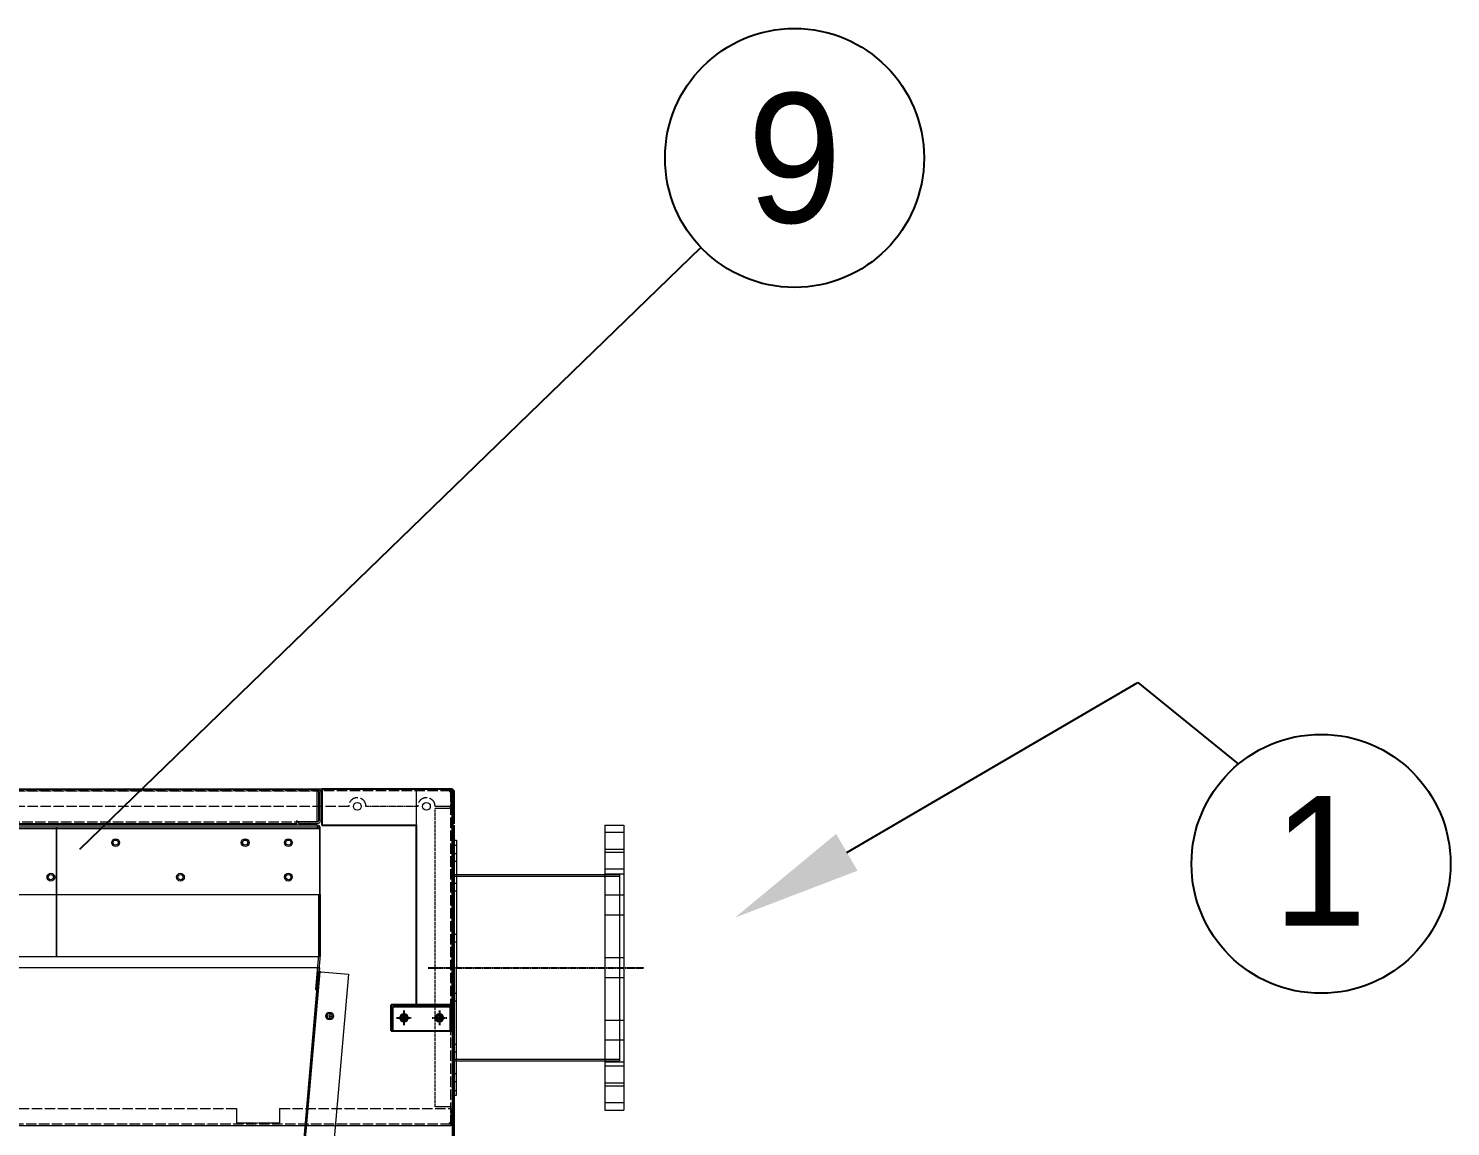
# Model space of a CAD drawing. Header units: millimetres. Extents: x 11380 to 40787, y 6310 to 27105.
# Drawn here: x 26629 to 28276, y 15852 to 17124 of the extents above; entities that cross this region are included whole.
import ezdxf
from ezdxf import colors
from ezdxf.entities.mleader import LeaderData, LeaderLine
from ezdxf.enums import TextEntityAlignment as Align
from ezdxf.math import Vec2, Vec3

# ---------------------------------------------------------------- set-up
doc = ezdxf.new("R2010")
doc.units = ezdxf.units.MM
for name, pattern in [('CENTER', [2, 1.25, -0.25, 0.25, -0.25]), ('DASHDOT', [18.5, 12, -3, 0.5, -3]), ('DASHED', [15, 12, -3])]:
    doc.linetypes.add(name, pattern=pattern)
for name, color, linetype in [('center', 1, 'CENTER'), ('냉각탑_dim', 1, 'Continuous'), ('냉각탑_text', 3, 'Continuous')]:
    doc.layers.add(name, color=color, linetype=linetype)
doc.styles.get("Standard").update_dxf_attribs({"font": 'arial.ttf'})
doc.styles.add('돋움', font='Dotum.ttf')

# ---------------------------------------------------------------- blocks, each defined once
blk = doc.blocks.new('A$C4226346C')
at = {"color": 7, "lineweight": 15}
for p, q in [((23.3, 330), (23.3, 165)), ((45.3, 330), (23.3, 330)), ((45.3, 330), (45.3, 165)), ((23.3, 321.5), (45.3, 321.5)), ((23.3, 302.1), (45.3, 302.1)), ((23.3, 302.1), (45.3, 302.1)), ((23.3, 298.5), (45.3, 298.5)), ((217.1, 312.7), (217.1, 165)), ((220.3, 312.7), (217.1, 312.7)), ((220.3, 312.7), (217.1, 312.7)), ((220.3, 307), (217.1, 307)), ((217.1, 297), (220.3, 297)), ((217.1, 297), (220.3, 297)), ((220.3, 312.7), (220.3, 165)), ((217.1, 288), (220.3, 288)), ((217.1, 288), (220.3, 288)), ((23.3, 279.1), (45.3, 279.1)), ((23.3, 279.1), (45.3, 279.1)), ((45.3, 274), (23.3, 274)), ((28.3, 273), (28.3, 165)), ((45.3, 273), (28.3, 273)), ((220.3, 271), (28.3, 271)), ((217.1, 273), (45.3, 273)), ((220.3, 273), (217.1, 273)), ((220.3, 273), (217.1, 273)), ((220.3, 165), (220.3, 273)), ((23.3, 249), (45.3, 249)), ((23.3, 249), (45.3, 249)), ((217.1, 262.8), (220.3, 262.8)), ((217.1, 262.8), (220.3, 262.8)), ((217.1, 253.8), (220.3, 253.8)), ((217.1, 253.8), (220.3, 253.8)), ((23.3, 226), (45.3, 226)), ((23.3, 226), (45.3, 226)), ((217.1, 203.7), (220.3, 203.7)), ((217.1, 203.7), (220.3, 203.7)), ((217.1, 194.7), (220.3, 194.7)), ((217.1, 194.7), (220.3, 194.7)), ((23.3, 176.5), (45.3, 176.5)), ((23.3, 176.5), (45.3, 176.5)), ((23.3, 165), (23.3, 0)), ((28.3, 165), (28.3, 57)), ((28.3, 165), (28.3, 59)), ((45.3, 165), (45.3, 0)), ((217.1, 17.3), (217.1, 165)), ((220.3, 17.3), (220.3, 165)), ((220.3, 57), (220.3, 165)), ((220.3, 59), (220.3, 165)), ((23.3, 153.5), (45.3, 153.5)), ((23.3, 153.5), (45.3, 153.5)), ((217.1, 135.3), (220.3, 135.3)), ((217.1, 135.3), (220.3, 135.3)), ((217.1, 126.3), (220.3, 126.3)), ((217.1, 126.3), (220.3, 126.3)), ((23.3, 104), (45.3, 104)), ((23.3, 104), (45.3, 104)), ((23.3, 81), (45.3, 81)), ((23.3, 81), (45.3, 81)), ((217.1, 76.2), (220.3, 76.2)), ((217.1, 76.2), (220.3, 76.2)), ((217.1, 67.2), (220.3, 67.2)), ((217.1, 67.2), (220.3, 67.2)), ((45.3, 56), (23.3, 56)), ((23.3, 50.9), (45.3, 50.9)), ((23.3, 50.9), (45.3, 50.9)), ((220.3, 59), (28.3, 59)), ((45.3, 57), (28.3, 57)), ((217.1, 57), (45.3, 57)), ((220.3, 57), (217.1, 57)), ((220.3, 57), (217.1, 57)), ((217.1, 42), (220.3, 42)), ((217.1, 42), (220.3, 42)), ((217.1, 33), (220.3, 33)), ((217.1, 33), (220.3, 33)), ((23.3, 31.5), (45.3, 31.5)), ((23.3, 27.9), (45.3, 27.9)), ((23.3, 27.9), (45.3, 27.9)), ((220.3, 23), (217.1, 23)), ((220.3, 17.3), (217.1, 17.3)), ((220.3, 17.3), (217.1, 17.3)), ((23.3, 8.5), (45.3, 8.5)), ((45.3, 0), (23.3, 0))]:
    blk.add_line(p, q, dxfattribs=at)
at = {"layer": 'center'}
blk.add_line((249.8, 165), (0, 165), dxfattribs=at)
blk = doc.blocks.new('A$C30944BC8')
at = {"color": 7, "lineweight": 13, "ltscale": 0.159375}
for p, q in [((0, 110.2), (0, 186.7)), ((1677, 110.2), (1677, 186.7))]:
    blk.add_line(p, q, dxfattribs=at)
at = {"color": 7, "lineweight": 13, "ltscale": 0.007292}
for p, q in [((0, 186.7), (3.5, 186.7)), ((3.5, 190.2), (3.5, 186.7)), ((1673.5, 190.2), (1673.5, 186.7)), ((1673.5, 186.7), (1677, 186.7))]:
    blk.add_line(p, q, dxfattribs=at)
at = {"color": 7, "lineweight": 13}
for p, q in [((1673.5, 190.2), (3.5, 190.2)), ((3.5, 186.7), (1673.5, 186.7)), ((0, 110.2), (1677, 110.2))]:
    blk.add_line(p, q, dxfattribs=at)
at = {"color": 7, "lineweight": 13, "ltscale": 0.145697}
for p, q in [((1675, 110.2), (1675, 40.3)), ((1677, 110.2), (1677, 40.3))]:
    blk.add_line(p, q, dxfattribs=at)
at = {"color": 7, "lineweight": 13, "ltscale": 0.083658}
for p, q in [((1675, 40.2), (1671.5, 0.2)), ((1677, 40), (1673.5, 0))]:
    blk.add_line(p, q, dxfattribs=at)
at = {"color": 7, "lineweight": 13, "ltscale": 0.004167}
blk.add_line((1671.5, 0.2), (1673.5, 0), dxfattribs=at)
at = {"color": 7, "lineweight": 13}
for centre in [(30, 170.2), (90, 170.2), (240, 170.2), (390, 170.2), (540, 170.2), (690, 170.2), (840, 170.2), (990, 170.2), (1140, 170.2), (1290, 170.2), (1440, 170.2), (1590, 170.2), (1640, 170.2), (30, 130.2), (165, 130.2), (315, 130.2), (465, 130.2), (615, 130.2), (765, 130.2), (915, 130.2), (1065, 130.2), (1215, 130.2), (1365, 130.2), (1515, 130.2), (1640, 130.2)]:
    blk.add_circle(centre, 3, dxfattribs=at)
for centre, radius, start, end in [((3.5, 186.7), 3.5, 90, 180), ((3.5, 186.7), 1.5, 90, 180), ((1673.5, 186.7), 3.5, 0, 90), ((1673.5, 186.7), 1.5, 0, 90), ((1673.5, 40.3), 1.5, 355, 360), ((1673.5, 40.3), 3.5, 355, 360)]:
    blk.add_arc(centre, radius, start, end, dxfattribs=at)
blk = doc.blocks.new('A$C7B6532BF')
at = {"color": 5, "lineweight": 5}
for p, q in [((848.7, 2732.8), (239.1, 2732.8)), ((609.6, 0), (848.7, 2732.8))]:
    blk.add_line(p, q, dxfattribs=at)
blk = doc.blocks.new('A$C493D0A01')
at = {"lineweight": 5}
blk.add_blockref('A$C7B6532BF', (914.4, 0), dxfattribs=at)
blk = doc.blocks.new('A$C7AFD6E2C')
at = {"color": 7, "lineweight": 13, "ltscale": 0.004167}
for p, q in [((2, 36.5), (0, 36.5)), ((1780, 36.5), (1782, 36.5)), ((25, 2), (25, 0)), ((1757, 2), (1757, 0))]:
    blk.add_line(p, q, dxfattribs=at)
at = {"color": 7, "lineweight": 13, "ltscale": 0.06875}
for p, q in [((0, 3.5), (0, 36.5)), ((2, 36.5), (2, 3.5)), ((1780, 36.5), (1780, 3.5)), ((1782, 3.5), (1782, 36.5))]:
    blk.add_line(p, q, dxfattribs=at)
at = {"color": 7, "lineweight": 13}
for p, q in [((1778.5, 40), (3.5, 40)), ((1755, 0), (27, 0))]:
    blk.add_line(p, q, dxfattribs=at)
at = {"color": 7, "lineweight": 13, "ltscale": 0.007292}
for p, q in [((3.5, 36.5), (3.5, 40)), ((1778.5, 36.5), (1778.5, 40)), ((27, 3.5), (27, 0))]:
    blk.add_line(p, q, dxfattribs=at)
at = {"color": 7, "linetype": 'DASHED', "lineweight": 13}
for p, q in [((1778.5, 38), (3.5, 38)), ((1755, 2), (27, 2))]:
    blk.add_line(p, q, dxfattribs=at)
at = {"color": 7, "lineweight": 13, "ltscale": 0.070833}
for p, q in [((3.5, 2.5), (3.5, 36.5)), ((1778.5, 2.5), (1778.5, 36.5))]:
    blk.add_line(p, q, dxfattribs=at)
at = {"color": 7, "linetype": 'DASHED', "lineweight": 13, "ltscale": 0.004167}
for p, q in [((1780, 23), (1782, 23)), ((1780, 23), (1782, 23)), ((1780, 23), (1782, 23)), ((1780, 23), (1782, 23)), ((1780, 23), (1782, 23)), ((1780, 23), (1782, 23)), ((1780, 23), (1782, 23)), ((1780, 23), (1782, 23)), ((1780, 17), (1782, 17)), ((1780, 17), (1782, 17)), ((1780, 17), (1782, 17)), ((1780, 17), (1782, 17)), ((1780, 17), (1782, 17)), ((1780, 17), (1782, 17)), ((1780, 17), (1782, 17)), ((1780, 17), (1782, 17)), ((12, 2), (12, 0)), ((12, 2), (12, 0)), ((12, 2), (12, 0)), ((12, 2), (12, 0)), ((12, 2), (12, 0)), ((12, 2), (12, 0)), ((12, 2), (12, 0)), ((12, 2), (12, 0)), ((12, 2), (12, 0)), ((12, 2), (12, 0)), ((12, 2), (12, 0)), ((12, 2), (12, 0)), ((12, 2), (12, 0)), ((12, 2), (12, 0)), ((12, 2), (12, 0)), ((12, 2), (12, 0)), ((18, 2), (18, 0)), ((18, 2), (18, 0)), ((18, 2), (18, 0)), ((18, 2), (18, 0)), ((18, 2), (18, 0)), ((18, 2), (18, 0)), ((18, 2), (18, 0)), ((18, 2), (18, 0)), ((18, 2), (18, 0)), ((18, 2), (18, 0)), ((18, 2), (18, 0)), ((18, 2), (18, 0)), ((18, 2), (18, 0)), ((18, 2), (18, 0)), ((18, 2), (18, 0)), ((18, 2), (18, 0)), ((67, 2), (67, 0)), ((67, 2), (67, 0)), ((73, 2), (73, 0)), ((73, 2), (73, 0)), ((143, 2), (143, 0)), ((143, 2), (143, 0)), ((149, 2), (149, 0)), ((149, 2), (149, 0)), ((219, 2), (219, 0)), ((219, 2), (219, 0)), ((225, 2), (225, 0)), ((225, 2), (225, 0)), ((295, 2), (295, 0)), ((295, 2), (295, 0)), ((301, 2), (301, 0)), ((301, 2), (301, 0)), ((371, 2), (371, 0)), ((371, 2), (371, 0)), ((377, 2), (377, 0)), ((377, 2), (377, 0)), ((447, 2), (447, 0)), ((447, 2), (447, 0)), ((453, 2), (453, 0)), ((453, 2), (453, 0)), ((523, 2), (523, 0)), ((523, 2), (523, 0)), ((529, 2), (529, 0)), ((529, 2), (529, 0)), ((599, 2), (599, 0)), ((599, 2), (599, 0)), ((605, 2), (605, 0)), ((605, 2), (605, 0)), ((675, 2), (675, 0)), ((675, 2), (675, 0)), ((681, 2), (681, 0)), ((681, 2), (681, 0)), ((751, 2), (751, 0)), ((751, 2), (751, 0)), ((757, 2), (757, 0)), ((757, 2), (757, 0)), ((827, 2), (827, 0)), ((827, 2), (827, 0)), ((833, 2), (833, 0)), ((833, 2), (833, 0)), ((903, 2), (903, 0)), ((903, 2), (903, 0)), ((909, 2), (909, 0)), ((909, 2), (909, 0)), ((979, 2), (979, 0)), ((979, 2), (979, 0)), ((985, 2), (985, 0)), ((985, 2), (985, 0)), ((1055, 2), (1055, 0)), ((1055, 2), (1055, 0)), ((1061, 2), (1061, 0)), ((1061, 2), (1061, 0)), ((1131, 2), (1131, 0)), ((1131, 2), (1131, 0)), ((1137, 2), (1137, 0)), ((1137, 2), (1137, 0)), ((1207, 2), (1207, 0)), ((1207, 2), (1207, 0)), ((1213, 2), (1213, 0)), ((1213, 2), (1213, 0)), ((1283, 2), (1283, 0)), ((1283, 2), (1283, 0)), ((1289, 2), (1289, 0)), ((1289, 2), (1289, 0)), ((1359, 2), (1359, 0)), ((1359, 2), (1359, 0)), ((1365, 2), (1365, 0)), ((1365, 2), (1365, 0)), ((1435, 2), (1435, 0)), ((1435, 2), (1435, 0)), ((1441, 2), (1441, 0)), ((1441, 2), (1441, 0)), ((1511, 2), (1511, 0)), ((1511, 2), (1511, 0)), ((1517, 2), (1517, 0)), ((1517, 2), (1517, 0)), ((1587, 2), (1587, 0)), ((1587, 2), (1587, 0)), ((1593, 2), (1593, 0)), ((1593, 2), (1593, 0)), ((1642, 2), (1642, 0)), ((1642, 2), (1642, 0)), ((1648, 2), (1648, 0)), ((1648, 2), (1648, 0)), ((1711.5, 2), (1711.5, 0)), ((1711.5, 2), (1711.5, 0)), ((1717.5, 2), (1717.5, 0)), ((1717.5, 2), (1717.5, 0)), ((1764, 2), (1764, 0)), ((1764, 2), (1764, 0)), ((1764, 2), (1764, 0)), ((1764, 2), (1764, 0)), ((1764, 2), (1764, 0)), ((1764, 2), (1764, 0)), ((1764, 2), (1764, 0)), ((1764, 2), (1764, 0)), ((1764, 2), (1764, 0)), ((1764, 2), (1764, 0)), ((1764, 2), (1764, 0)), ((1764, 2), (1764, 0)), ((1764, 2), (1764, 0)), ((1764, 2), (1764, 0)), ((1764, 2), (1764, 0)), ((1764, 2), (1764, 0)), ((1770, 2), (1770, 0)), ((1770, 2), (1770, 0)), ((1770, 2), (1770, 0)), ((1770, 2), (1770, 0)), ((1770, 2), (1770, 0)), ((1770, 2), (1770, 0)), ((1770, 2), (1770, 0)), ((1770, 2), (1770, 0)), ((1770, 2), (1770, 0)), ((1770, 2), (1770, 0)), ((1770, 2), (1770, 0)), ((1770, 2), (1770, 0)), ((1770, 2), (1770, 0)), ((1770, 2), (1770, 0)), ((1770, 2), (1770, 0)), ((1770, 2), (1770, 0))]:
    blk.add_line(p, q, dxfattribs=at)
at = {"color": 7, "lineweight": 13, "ltscale": 0.048958}
for p, q in [((27, 2.5), (3.5, 2.5)), ((1755, 2.5), (1778.5, 2.5))]:
    blk.add_line(p, q, dxfattribs=at)
at = {"color": 7, "lineweight": 13, "ltscale": 0.044792}
for p, q in [((25, 2), (3.5, 2)), ((1778.5, 2), (1757, 2)), ((25, 0), (3.5, 0)), ((1778.5, 0), (1757, 0))]:
    blk.add_line(p, q, dxfattribs=at)
at = {"color": 7, "lineweight": 13, "ltscale": 0.002083}
for p, q in [((27, 2.5), (27, 3.5)), ((1755, 2.5), (1755, 3.5))]:
    blk.add_line(p, q, dxfattribs=at)
at = {"color": 7, "linetype": 'DASHED', "lineweight": 13, "ltscale": 0.002083}
blk.add_line((1755, 3.5), (1755, 2.5), dxfattribs=at)
at = {"color": 7, "lineweight": 13, "ltscale": 0.005208}
blk.add_line((1755, 2.5), (1755, 0), dxfattribs=at)
at = {"color": 7, "lineweight": 13}
for centre, radius, start, end in [((3.5, 36.5), 3.5, 90, 180), ((3.5, 36.5), 1.5, 90, 180), ((1778.5, 36.5), 3.5, 0, 90), ((1778.5, 36.5), 1.5, 360, 90), ((3.5, 3.5), 3.5, 180, 270), ((3.5, 3.5), 1.5, 180, 270), ((1778.5, 3.5), 3.5, 270, 360), ((1778.5, 3.5), 1.5, 270, 0)]:
    blk.add_arc(centre, radius, start, end, dxfattribs=at)
blk = doc.blocks.new('A$C7AF137E1')
at = {"color": 7, "lineweight": 13}
for p, q in [((2700, 35), (0, 35)), ((2700, 33.4), (0, 33.4)), ((2700, 0), (0, 0))]:
    blk.add_line(p, q, dxfattribs=at)
at = {"color": 7, "lineweight": 13, "ltscale": 0.004}
blk.add_line((2700, 35), (2700, 33.4), dxfattribs=at)
at = {"color": 7, "lineweight": 13, "ltscale": 0.00375}
blk.add_line((2700, 31.9), (2700, 33.4), dxfattribs=at)
at = {"color": 7, "linetype": 'DASHDOT', "lineweight": 13, "ltscale": 0.0195}
for p, q in [((2653.9, 17.5), (2646.1, 17.5)), ((2650, 21.4), (2650, 13.6))]:
    blk.add_line(p, q, dxfattribs=at)
at = {"color": 7, "lineweight": 13, "ltscale": 0.07975}
blk.add_line((2700, 31.9), (2700, 0), dxfattribs=at)
at = {"color": 7, "lineweight": 13}
blk.add_circle((2650, 17.5), 3, dxfattribs=at)
blk = doc.blocks.new('A$C60135176')
at = {"color": 1}
for p, q in [((151, 250), (0, 250)), ((0, 250), (0, 208)), ((151, 0), (151, 250)), ((0, 208), (109, 208)), ((109, 208), (109, 0)), ((109, 0), (151, 0))]:
    blk.add_line(p, q, dxfattribs=at)
blk = doc.blocks.new('A$C506531F9')
for p, q in [((71, 30), (0, 30)), ((0, 0), (0, 30)), ((71, 0), (71, 30)), ((0, 0), (71, 0))]:
    blk.add_line(p, q)
at = {"color": 7}
for p, q in [((2, 28), (69, 28)), ((2, 0), (2, 28)), ((69, 0), (69, 28)), ((0, 0), (71, 0))]:
    blk.add_line(p, q, dxfattribs=at)
for centre, radius in [((15, 15), 4.5), ((15, 15), 4.5), ((15, 15), 3), ((56, 15), 4.5), ((56, 15), 4.5), ((56, 15), 3)]:
    blk.add_circle(centre, radius)
at = {"layer": 'center'}
for p, q in [((15, 23.5), (15, 6.5)), ((56, 23.5), (56, 6.5)), ((6.5, 15), (23.5, 15)), ((47.5, 15), (64.5, 15))]:
    blk.add_line(p, q, dxfattribs=at)
blk = doc.blocks.new('1')
at = {"color": 7, "lineweight": 13}
for p, q in [((27118.5, 16243.3), (24621.9, 16243.3)), ((27078.2, 16240.4), (27078.2, 15993.3)), ((27120.2, 16240.4), (27120.2, 15856.2)), ((27118.5, 15993.3), (27078.2, 15993.3)), ((27118.5, 15853.3), (24621.9, 15853.3))]:
    blk.add_line(p, q, dxfattribs=at)
at = {"color": 7, "linetype": 'DASHED', "lineweight": 13}
for p, q in [((27118.5, 16241.3), (24621.9, 16241.3)), ((27118.2, 16240.4), (27118.2, 15856.2)), ((27000.2, 16223.3), (25172.2, 16223.3)), ((25373.2, 15873.3), (26870.2, 15873.3)), ((26920.2, 15873.3), (27118.5, 15873.3)), ((27118.5, 15855.3), (24621.9, 15855.3))]:
    blk.add_line(p, q, dxfattribs=at)
at = {"color": 7, "linetype": 'DASHED', "lineweight": 13, "ltscale": 0.00625}
for p, q in [((27061.2, 16241.3), (27061.2, 16243.3)), ((27079.2, 16241.3), (27079.2, 16243.3)), ((27120.2, 16240.4), (27118.2, 16240.4)), ((27120.2, 16221.3), (27118.2, 16221.3)), ((27120.2, 16197.8), (27118.2, 16197.8)), ((27120.2, 16188.8), (27118.2, 16188.8)), ((27120.2, 16097.8), (27118.2, 16097.8)), ((27120.2, 16088.8), (27118.2, 16088.8)), ((27120.2, 15997.8), (27118.2, 15997.8)), ((27120.2, 15988.8), (27118.2, 15988.8)), ((27120.2, 15897.8), (27118.2, 15897.8)), ((27120.2, 15888.8), (27118.2, 15888.8)), ((27120.2, 15875.3), (27118.2, 15875.3)), ((26749.2, 15855.3), (26749.2, 15853.3)), ((26755.2, 15855.3), (26755.2, 15853.3)), ((26829.2, 15855.3), (26829.2, 15853.3)), ((26835.2, 15855.3), (26835.2, 15853.3)), ((26954.2, 15855.3), (26954.2, 15853.3)), ((26960.2, 15855.3), (26960.2, 15853.3)), ((27079.2, 15855.3), (27079.2, 15853.3)), ((27085.2, 15855.3), (27085.2, 15853.3)), ((27120.2, 15856.2), (27118.2, 15856.2))]:
    blk.add_line(p, q, dxfattribs=at)
at = {"color": 7, "linetype": 'DASHED', "lineweight": 13, "ltscale": 0.002219}
for p, q in [((27118.5, 16241.3), (27117.7, 16241.3)), ((27118.5, 15855.3), (27117.7, 15855.3))]:
    blk.add_line(p, q, dxfattribs=at)
at = {"color": 7, "linetype": 'DASHED', "lineweight": 13, "ltscale": 0.002812}
for p, q in [((27118.2, 16240.4), (27118.2, 16241.3)), ((27118.2, 15856.2), (27118.2, 15855.3))]:
    blk.add_line(p, q, dxfattribs=at)
at = {"color": 7, "lineweight": 13, "ltscale": 0.004222}
for p, q in [((27118.5, 16242), (27118.5, 16243.3)), ((27118.5, 15854.7), (27118.5, 15853.3))]:
    blk.add_line(p, q, dxfattribs=at)
at = {"color": 7, "lineweight": 13, "ltscale": 0.003766}
for p, q in [((27118.5, 16242), (27118.5, 16240.8)), ((27118.5, 15854.7), (27118.5, 15855.9))]:
    blk.add_line(p, q, dxfattribs=at)
at = {"color": 7, "lineweight": 13, "ltscale": 0.002201}
for p, q in [((27119.2, 16241.3), (27118.5, 16241.3)), ((27119.2, 15855.3), (27118.5, 15855.3))]:
    blk.add_line(p, q, dxfattribs=at)
at = {"color": 7, "linetype": 'DASHED', "lineweight": 13, "ltscale": 0.003094}
for p, q in [((27118.5, 16239.9), (27118.5, 16240.9)), ((27118.5, 15856.7), (27118.5, 15855.8))]:
    blk.add_line(p, q, dxfattribs=at)
at = {"color": 7, "linetype": 'DASHED', "lineweight": 13, "ltscale": 0.051875}
for p, q in [((27118.5, 16239.9), (27118.5, 16223.3)), ((27100.2, 16221.3), (27116.8, 16221.3)), ((26870.2, 15873.3), (26870.2, 15856.7)), ((26920.2, 15873.3), (26920.2, 15856.7)), ((27116.8, 15875.3), (27100.2, 15875.3)), ((27118.5, 15873.3), (27118.5, 15856.7))]:
    blk.add_line(p, q, dxfattribs=at)
at = {"color": 7, "lineweight": 13, "ltscale": 0.003112}
for p, q in [((27119.2, 16241.3), (27120.2, 16241.3)), ((27119.2, 15855.3), (27120.2, 15855.3))]:
    blk.add_line(p, q, dxfattribs=at)
for p, q in [((27120.2, 16243.3), (27120.2, 13043.3)), ((27120.2, 16243.3), (27120.2, 13043.3)), ((27121.8, 16241.7), (27121.8, 16202.9)), ((27121.8, 16241.7), (27121.8, 16202.9)), ((27121.8, 16201.3), (27121.8, 13044.9)), ((27121.8, 16201.3), (27121.8, 13043.3))]:
    blk.add_line(p, q)
at = {"ltscale": 500}
blk.add_line((27120.2, 16241.3), (27120.2, 16243.3), dxfattribs=at)
at = {"lineweight": 5}
blk.add_line((27121.8, 16241.7), (27120.2, 16241.7), dxfattribs=at)
at = {"color": 7, "lineweight": 13, "ltscale": 0.002813}
for p, q in [((27120.2, 16240.4), (27120.2, 16241.3)), ((27120.2, 15856.2), (27120.2, 15855.3))]:
    blk.add_line(p, q, dxfattribs=at)
at = {"color": 7, "linetype": 'DASHED', "lineweight": 13, "ltscale": 0.1875}
blk.add_line((27080.2, 16223.3), (27020.2, 16223.3), dxfattribs=at)
at = {"color": 7, "linetype": 'DASHED', "lineweight": 13, "ltscale": 0.057188}
blk.add_line((27118.5, 16223.3), (27100.2, 16223.3), dxfattribs=at)
at = {"color": 7, "linetype": 'DASHED', "lineweight": 13, "ltscale": 0.298983}
blk.add_line((27100.2, 15875.3), (27100.2, 16221.3), dxfattribs=at)
at = {"color": 7, "linetype": 'DASHED', "lineweight": 13, "ltscale": 0.004375}
for p, q in [((27118.2, 16221.3), (27116.8, 16221.3)), ((27118.2, 15875.3), (27116.8, 15875.3))]:
    blk.add_line(p, q, dxfattribs=at)
at = {"color": 7, "linetype": 'DASHED', "lineweight": 13, "ltscale": 0.15625}
blk.add_line((26870.2, 15856.7), (26920.2, 15856.7), dxfattribs=at)
at = {"color": 5, "lineweight": 5, "elevation": 0}
for points in [[(26357, 16049.3), (26661.8, 16049.3), (26661.8, 16199.3), (26357, 16199.3)], [(26661.8, 16049.3), (26966.6, 16049.3), (26966.6, 16199.3), (26661.8, 16199.3)]]:
    blk.add_lwpolyline(points, close=True, dxfattribs=at)
at = {"color": 7, "lineweight": 13}
for centre in [(27010.2, 16223.3), (27090.2, 16223.3), (26730.3, 16181.3), (26880.3, 16181.3), (26930.3, 16181.3), (26655.3, 16141.3), (26805.3, 16141.3), (26930.3, 16141.3), (26978.1, 15980.5)]:
    blk.add_circle(centre, 4.5, dxfattribs=at)
at = {"color": 7, "linetype": 'DASHED', "lineweight": 13}
for centre in [(27010.2, 16223.3), (27090.2, 16223.3)]:
    blk.add_arc(centre, 10, 0, 180, dxfattribs=at)
at = {"color": 7, "lineweight": 13}
for points in [[(27118.5, 16242), (27118.1, 16241.6), (27117.8, 16241.2), (27117.4, 16240.8), (27117.1, 16240.4), (27116.8, 16239.9)], [(27119.2, 16241.3), (27118.8, 16241), (27118.3, 16240.8), (27117.8, 16240.5), (27117.3, 16240.2), (27116.8, 16239.9)], [(27119.2, 15855.3), (27118.8, 15855.6), (27118.3, 15855.9), (27117.8, 15856.2), (27117.3, 15856.5), (27116.8, 15856.7)], [(27118.5, 15854.7), (27118.1, 15855), (27117.8, 15855.4), (27117.4, 15855.9), (27117.1, 15856.3), (27116.8, 15856.7)]]:
    blk.add_open_spline(points, degree=5, dxfattribs=at)
at = {"color": 7, "linetype": 'DASHED', "lineweight": 13}
for points in [[(27117.7, 16241.3), (27117.6, 16241.1), (27117.4, 16240.8), (27117.2, 16240.5), (27117, 16240.2), (27116.8, 16239.9)], [(27118.5, 16240.8), (27118.1, 16240.6), (27117.8, 16240.5), (27117.4, 16240.3), (27117.1, 16240.1), (27116.8, 16239.9)], [(27117.7, 15855.3), (27117.6, 15855.6), (27117.4, 15855.9), (27117.2, 15856.2), (27117, 15856.5), (27116.8, 15856.7)], [(27118.5, 15855.9), (27118.1, 15856), (27117.8, 15856.2), (27117.4, 15856.4), (27117.1, 15856.6), (27116.8, 15856.7)]]:
    blk.add_open_spline(points, degree=5, dxfattribs=at)
at = {"lineweight": 5, "xscale": -1}
blk.add_blockref('A$C7AFD6E2C', (26967.2, 16203.3), dxfattribs=at)
for name, p in [('A$C60135176', (26969.2, 15993.3)), ('A$C506531F9', (27049.2, 15963.3))]:
    blk.add_blockref(name, p)
at = {"lineweight": 5}
for name, p in [('A$C30944BC8', (25290.3, 16011.1)), ('A$C493D0A01', (25203.7, 13303.3))]:
    blk.add_blockref(name, p, dxfattribs=at)
at = {"xscale": -1}
blk.add_blockref('A$C4226346C', (27342.1, 15871.3), dxfattribs=at)
at = {"lineweight": 5, "rotation": 85.00158515409453}
blk.add_blockref('A$C7AF137E1', (26764.6, 13339), dxfattribs=at)

msp = doc.modelspace()

# ---------------------------------------------------------------- linework, layer by layer
at = {"layer": '냉각탑_dim', "linetype": 'ByBlock', "lineweight": -2, "elevation": 0}
msp.add_lwpolyline([(26688.9, 16173.8), (27408.1, 16870.8)], dxfattribs=at)
at = {"layer": '냉각탑_dim', "linetype": 'ByBlock', "lineweight": -2}
for centre in [(27516.5, 16974.4), (28126.2, 16156.7)]:
    msp.add_circle(centre, 150, dxfattribs=at)

# ---------------------------------------------------------------- block references
msp.add_blockref('1', (0, 0))

# ---------------------------------------------------------------- texts
at = {"layer": '냉각탑_text', "style": '돋움'}
for s, p in [('9', (27516.5, 16974.4)), ('1', (28124.9, 16160.1))]:
    msp.add_text(s, height=150, dxfattribs=at).set_placement(p, align=Align.MIDDLE_CENTER)

# ---------------------------------------------------------------- leaders
at = {"layer": '냉각탑_dim'}
ml = msp.add_multileader_mtext('Standard', dxfattribs=at)
ml.set_content('')
ml.set_leader_properties(color=256)
ml.build(insert=Vec2(0, 0))
ml.multileader.update_dxf_attribs({"text_right_attachment_type": 6, "dogleg_length": 5, "arrow_head_size": 150, "scale": 30})
ctx = ml.context
ctx.base_point, ctx.scale, ctx.char_height, ctx.arrow_head_size, ctx.landing_gap_size, ctx.plane_origin, ctx.plane_x_axis, ctx.plane_y_axis = Vec3(28030.7, 16272.3), 30, 5.4, 150, 2.7, Vec3(27259.2, 15989.6), Vec3(0.776733, -0.62983), Vec3(0.62983, 0.776733)
ctx.right_attachment = 6
notes = []
notes.append((ctx, [(0, (1, 1, 0), (27914.2, 16366.8), (0.776733, -0.62983), 150, [(0, [(27447.5, 16094.4)], 0, [])])]))
ctx.mtext, ml.multileader.dxf.content_type = None, 0
for ctx, leaders in notes:
    for number, flags, end, landing, length, lines in leaders:
        leader = LeaderData()
        leader.index, (leader.has_last_leader_line, leader.has_dogleg_vector, leader.attachment_direction) = number, flags
        leader.last_leader_point, leader.dogleg_vector, leader.dogleg_length = Vec3(end), Vec3(landing), length
        for number, points, colour, breaks in lines:
            line = LeaderLine()
            line.index, line.vertices, line.color, line.breaks = number, Vec3.list(points), colors.encode_raw_color(colour), breaks
            leader.lines.append(line)
        ctx.leaders.append(leader)

doc.saveas('drawing.dxf')
